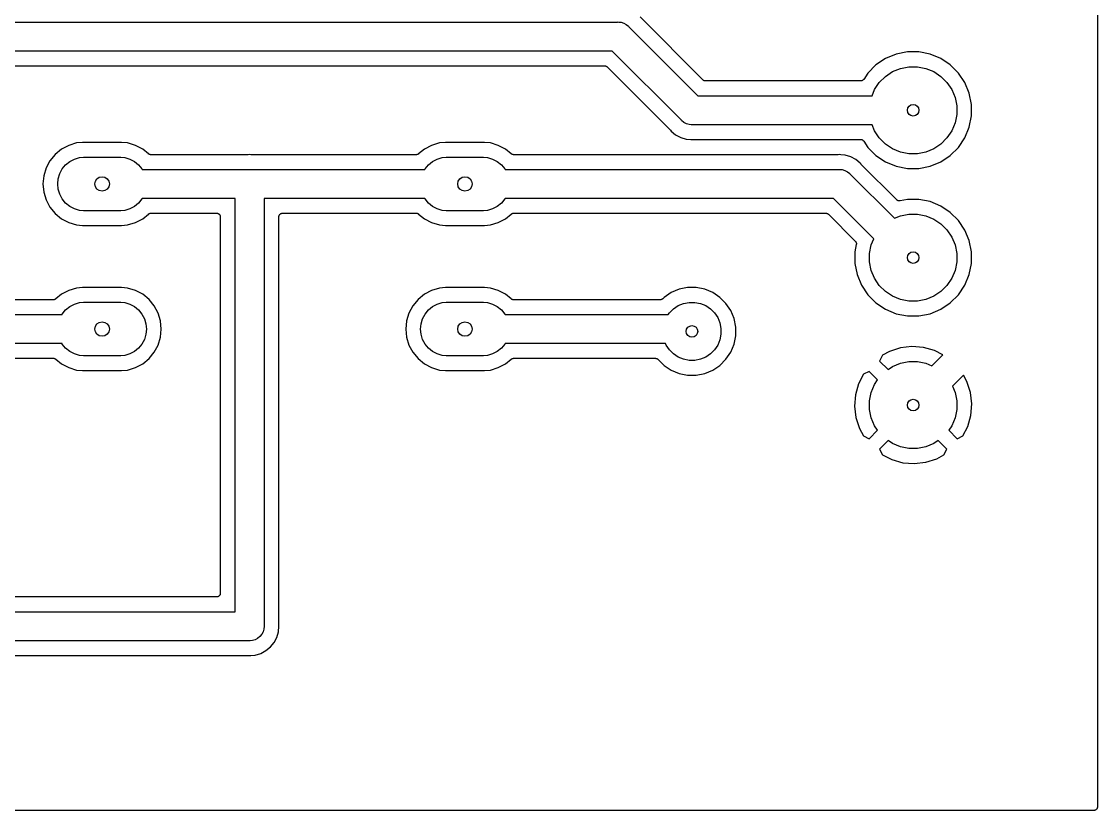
# Model space of a CAD drawing. Extents: x 4.55 to 7.45, y -4.55 to -2.5.
# Drawn here: x 5.991 to 7.45, y -4.55 to -3.48 of the extents above; entities that cross this region are included whole.
import ezdxf

# ---------------------------------------------------------------- set-up
doc = ezdxf.new("R2010")
doc.units = 0
doc.header["$MEASUREMENT"] = 0
doc.layers.add('BLACK', color=7, linetype='CONTINUOUS')

msp = doc.modelspace()

# ---------------------------------------------------------------- linework, layer by layer
at = {"layer": 'BLACK', "linetype": 'CONTINUOUS'}
for p, q in [((7.45, -2.505), (7.45, -4.545)), ((5.80097, -3.48031), (6.79903, -3.48031)), ((6.79903, -3.48031), (6.8, -3.48022)), ((6.8, -3.48022), (6.80097, -3.48031)), ((6.80097, -3.48031), (6.80386, -3.4806)), ((6.80386, -3.4806), (6.80757, -3.48173)), ((6.80757, -3.48173), (6.81099, -3.48355)), ((6.81099, -3.48355), (6.81399, -3.48601)), ((6.81399, -3.48601), (6.8146, -3.48676)), ((6.8146, -3.48676), (6.90815, -3.58031)), ((6.91497, -3.55885), (6.82961, -3.47349)), ((6.79185, -3.51969), (5.81969, -3.51969)), ((6.8854, -3.61324), (6.79185, -3.51969)), ((7.16255, -3.52994), (7.14961, -3.53859)), ((7.17694, -3.52398), (7.16255, -3.52994)), ((7.19221, -3.52094), (7.17694, -3.52398)), ((7.20779, -3.52094), (7.19221, -3.52094)), ((7.22306, -3.52398), (7.20779, -3.52094)), ((7.23745, -3.52994), (7.22306, -3.52398)), ((7.25039, -3.53859), (7.23745, -3.52994)), ((5.84469, -3.53969), (6.78149, -3.53969)), ((6.78149, -3.53969), (6.78151, -3.53969)), ((6.78151, -3.53969), (6.78151, -3.53969)), ((6.78151, -3.53969), (6.78151, -3.53969)), ((6.78151, -3.53969), (6.78156, -3.53969)), ((6.78156, -3.53969), (6.78202, -3.53974)), ((6.78202, -3.53974), (6.78248, -3.53978)), ((6.78248, -3.53978), (6.7825, -3.53979)), ((6.7825, -3.53979), (6.78253, -3.53979)), ((6.78253, -3.53979), (6.78297, -3.53993)), ((6.78297, -3.53993), (6.78341, -3.54007)), ((6.78341, -3.54007), (6.78344, -3.54008)), ((6.78344, -3.54008), (6.78346, -3.54009)), ((6.78346, -3.54009), (6.78387, -3.54031)), ((6.78387, -3.54031), (6.78427, -3.54053)), ((6.78427, -3.54053), (6.78429, -3.54055)), ((6.78429, -3.54055), (6.78432, -3.54056)), ((6.78432, -3.54056), (6.78467, -3.54086)), ((6.78467, -3.54086), (6.78503, -3.54115)), ((6.78503, -3.54115), (6.87039, -3.62651)), ((7.14961, -3.53859), (7.13859, -3.54961)), ((7.17203, -3.54767), (7.18277, -3.54321)), ((7.18277, -3.54321), (7.19418, -3.54094)), ((7.19418, -3.54094), (7.20582, -3.54094)), ((7.20582, -3.54094), (7.21723, -3.54321)), ((7.21723, -3.54321), (7.22797, -3.54767)), ((7.26141, -3.54961), (7.25039, -3.53859)), ((6.91533, -3.55914), (6.91497, -3.55885)), ((6.91568, -3.55944), (6.91533, -3.55914)), ((6.91571, -3.55945), (6.91568, -3.55944)), ((6.91573, -3.55947), (6.91571, -3.55945)), ((6.91613, -3.55969), (6.91573, -3.55947)), ((6.91654, -3.55991), (6.91613, -3.55969)), ((6.91656, -3.55992), (6.91654, -3.55991)), ((6.91659, -3.55993), (6.91656, -3.55992)), ((6.91703, -3.56007), (6.91659, -3.55993)), ((6.91747, -3.56021), (6.91703, -3.56007)), ((6.9175, -3.56021), (6.91747, -3.56021)), ((6.91752, -3.56022), (6.9175, -3.56021)), ((6.91798, -3.56026), (6.91752, -3.56022)), ((6.91844, -3.56031), (6.91798, -3.56026)), ((6.91849, -3.56031), (6.91844, -3.56031)), ((6.91851, -3.56031), (6.91849, -3.56031)), ((6.91849, -3.56031), (6.91849, -3.56031)), ((6.91849, -3.56031), (6.91849, -3.56031)), ((7.12877, -3.56031), (6.91851, -3.56031)), ((7.12923, -3.56027), (7.12877, -3.56031)), ((7.12969, -3.56023), (7.12923, -3.56027)), ((7.12971, -3.56022), (7.12969, -3.56023)), ((7.12974, -3.56022), (7.12971, -3.56022)), ((7.13018, -3.56009), (7.12974, -3.56022)), ((7.13063, -3.55996), (7.13018, -3.56009)), ((7.13065, -3.55994), (7.13063, -3.55996)), ((7.13067, -3.55994), (7.13065, -3.55994)), ((7.13108, -3.55972), (7.13067, -3.55994)), ((7.13149, -3.55951), (7.13108, -3.55972)), ((7.13151, -3.55949), (7.13149, -3.55951)), ((7.13153, -3.55948), (7.13151, -3.55949)), ((7.13189, -3.55919), (7.13153, -3.55948)), ((7.13225, -3.5589), (7.13189, -3.55919)), ((7.13227, -3.55888), (7.13225, -3.5589)), ((7.13229, -3.55886), (7.13227, -3.55888)), ((7.13258, -3.55851), (7.13229, -3.55886)), ((7.13288, -3.55815), (7.13258, -3.55851)), ((7.13291, -3.55811), (7.13288, -3.55815)), ((7.13292, -3.55809), (7.13291, -3.55811)), ((7.13291, -3.55811), (7.13291, -3.55811)), ((7.13291, -3.55811), (7.13291, -3.55811)), ((7.13859, -3.54961), (7.13292, -3.55809)), ((7.15413, -3.56235), (7.16235, -3.55413)), ((7.16235, -3.55413), (7.17203, -3.54767)), ((7.22797, -3.54767), (7.23765, -3.55413)), ((7.23765, -3.55413), (7.24587, -3.56235)), ((7.27006, -3.56255), (7.26141, -3.54961)), ((7.14423, -3.58031), (7.14767, -3.57203)), ((7.14767, -3.57203), (7.15413, -3.56235)), ((7.24587, -3.56235), (7.25233, -3.57203)), ((7.25233, -3.57203), (7.25679, -3.58277)), ((7.27602, -3.57694), (7.27006, -3.56255)), ((6.90815, -3.58031), (7.14423, -3.58031)), ((7.25679, -3.58277), (7.25906, -3.59418)), ((7.27906, -3.59221), (7.27602, -3.57694)), ((7.25906, -3.59418), (7.25906, -3.60582)), ((7.27906, -3.60779), (7.27906, -3.59221)), ((6.88601, -3.61399), (6.8854, -3.61324)), ((6.88901, -3.61645), (6.88601, -3.61399)), ((6.89243, -3.61827), (6.88901, -3.61645)), ((6.89614, -3.6194), (6.89243, -3.61827)), ((7.25679, -3.61723), (7.25233, -3.62797)), ((7.25906, -3.60582), (7.25679, -3.61723)), ((7.27602, -3.62306), (7.27906, -3.60779)), ((6.87039, -3.62651), (6.87044, -3.62656)), ((6.87044, -3.62656), (6.87057, -3.62672)), ((6.87057, -3.62672), (6.87072, -3.62687)), ((6.87072, -3.62687), (6.8718, -3.6282)), ((6.8718, -3.6282), (6.87785, -3.63316)), ((6.87785, -3.63316), (6.88474, -3.63684)), ((6.89903, -3.61969), (6.89614, -3.6194)), ((6.9, -3.61978), (6.89903, -3.61969)), ((6.89903, -3.61969), (6.89903, -3.61969)), ((6.90097, -3.61969), (6.9, -3.61978)), ((7.14423, -3.61969), (6.90097, -3.61969)), ((7.14767, -3.62797), (7.14423, -3.61969)), ((7.15413, -3.63765), (7.14767, -3.62797)), ((7.25233, -3.62797), (7.24587, -3.63765)), ((7.27006, -3.63745), (7.27602, -3.62306)), ((6.05472, -3.64763), (6.04492, -3.65286)), ((6.06536, -3.6444), (6.05472, -3.64763)), ((6.07365, -3.64358), (6.06536, -3.6444)), ((6.12635, -3.64358), (6.07365, -3.64358)), ((6.13464, -3.6444), (6.12635, -3.64358)), ((6.14528, -3.64763), (6.13464, -3.6444)), ((6.15508, -3.65286), (6.14528, -3.64763)), ((6.54685, -3.64763), (6.53705, -3.65286)), ((6.55748, -3.6444), (6.54685, -3.64763)), ((6.56577, -3.64358), (6.55748, -3.6444)), ((6.61848, -3.64358), (6.56577, -3.64358)), ((6.62677, -3.6444), (6.61848, -3.64358)), ((6.6374, -3.64763), (6.62677, -3.6444)), ((6.6472, -3.65286), (6.6374, -3.64763)), ((6.88474, -3.63684), (6.89222, -3.63911)), ((6.89222, -3.63911), (6.8983, -3.63971)), ((6.8983, -3.63971), (6.8983, -3.63971)), ((6.8983, -3.63971), (6.9, -3.63988)), ((6.9, -3.63988), (6.9017, -3.63971)), ((6.9017, -3.63971), (6.90177, -3.6397)), ((6.90177, -3.6397), (6.90198, -3.63971)), ((6.90198, -3.63971), (6.90219, -3.63969)), ((6.90219, -3.63969), (7.12877, -3.63969)), ((7.12877, -3.63969), (7.12879, -3.63969)), ((7.12879, -3.63969), (7.12879, -3.63969)), ((7.12879, -3.63969), (7.12879, -3.63969)), ((7.12879, -3.63969), (7.12884, -3.63969)), ((7.12884, -3.63969), (7.1293, -3.63974)), ((7.1293, -3.63974), (7.12976, -3.63978)), ((7.12976, -3.63978), (7.12978, -3.63979)), ((7.12978, -3.63979), (7.1298, -3.63979)), ((7.1298, -3.63979), (7.13025, -3.63993)), ((7.13025, -3.63993), (7.13069, -3.64007)), ((7.13069, -3.64007), (7.13071, -3.64008)), ((7.13071, -3.64008), (7.13074, -3.64009)), ((7.13074, -3.64009), (7.13114, -3.64031)), ((7.13114, -3.64031), (7.13155, -3.64053)), ((7.13155, -3.64053), (7.13157, -3.64055)), ((7.13157, -3.64055), (7.13159, -3.64056)), ((7.13159, -3.64056), (7.13195, -3.64086)), ((7.13195, -3.64086), (7.1323, -3.64115)), ((7.1323, -3.64115), (7.13232, -3.64117)), ((7.13232, -3.64117), (7.13234, -3.64119)), ((7.13234, -3.64119), (7.13263, -3.64155)), ((7.13263, -3.64155), (7.13292, -3.64191)), ((7.13292, -3.64191), (7.13859, -3.65039)), ((7.16235, -3.64587), (7.15413, -3.63765)), ((7.17203, -3.65233), (7.16235, -3.64587)), ((7.23765, -3.64587), (7.22797, -3.65233)), ((7.24587, -3.63765), (7.23765, -3.64587)), ((7.26141, -3.65039), (7.27006, -3.63745)), ((6.03633, -3.65991), (6.02928, -3.6685)), ((6.04492, -3.65286), (6.03633, -3.65991)), ((6.16277, -3.65918), (6.15508, -3.65286)), ((6.16296, -3.6593), (6.16277, -3.65918)), ((6.16312, -3.65944), (6.16296, -3.6593)), ((6.16336, -3.65957), (6.16312, -3.65944)), ((6.16359, -3.65972), (6.16336, -3.65957)), ((6.16379, -3.65981), (6.16359, -3.65972)), ((6.16398, -3.65991), (6.16379, -3.65981)), ((6.16424, -3.65999), (6.16398, -3.65991)), ((6.16449, -3.6601), (6.16424, -3.65999)), ((6.1647, -3.66014), (6.16449, -3.6601)), ((6.16491, -3.66021), (6.1647, -3.66014)), ((6.16518, -3.66024), (6.16491, -3.66021)), ((6.16544, -3.66029), (6.16518, -3.66024)), ((6.16566, -3.66029), (6.16544, -3.66029)), ((6.16588, -3.66031), (6.16566, -3.66029)), ((6.16595, -3.66031), (6.16588, -3.66031)), ((6.29781, -3.66031), (6.16595, -3.66031)), ((6.29801, -3.66029), (6.29781, -3.66031)), ((6.29823, -3.6603), (6.29801, -3.66029)), ((6.2983, -3.66029), (6.29823, -3.6603)), ((6.3, -3.66012), (6.2983, -3.66029)), ((6.3017, -3.66029), (6.3, -3.66012)), ((6.30192, -3.66029), (6.3017, -3.66029)), ((6.30213, -3.66031), (6.30192, -3.66029)), ((6.30219, -3.66031), (6.30213, -3.66031)), ((6.52618, -3.66031), (6.30219, -3.66031)), ((6.5264, -3.66029), (6.52618, -3.66031)), ((6.52661, -3.6603), (6.5264, -3.66029)), ((6.52688, -3.66025), (6.52661, -3.6603)), ((6.52715, -3.66022), (6.52688, -3.66025)), ((6.52736, -3.66016), (6.52715, -3.66022)), ((6.52757, -3.66012), (6.52736, -3.66016)), ((6.52782, -3.66002), (6.52757, -3.66012)), ((6.52808, -3.65994), (6.52782, -3.66002)), ((6.52828, -3.65984), (6.52808, -3.65994)), ((6.52848, -3.65976), (6.52828, -3.65984)), ((6.52871, -3.65961), (6.52848, -3.65976)), ((6.52895, -3.65948), (6.52871, -3.65961)), ((6.52911, -3.65934), (6.52895, -3.65948)), ((6.5293, -3.65922), (6.52911, -3.65934)), ((6.52935, -3.65918), (6.5293, -3.65922)), ((6.53705, -3.65286), (6.52935, -3.65918)), ((6.6549, -3.65918), (6.6472, -3.65286)), ((6.65508, -3.6593), (6.6549, -3.65918)), ((6.65525, -3.65944), (6.65508, -3.6593)), ((6.65549, -3.65957), (6.65525, -3.65944)), ((6.65571, -3.65972), (6.65549, -3.65957)), ((6.65591, -3.65981), (6.65571, -3.65972)), ((6.6561, -3.65991), (6.65591, -3.65981)), ((6.65636, -3.65999), (6.6561, -3.65991)), ((6.65661, -3.6601), (6.65636, -3.65999)), ((6.65683, -3.66014), (6.65661, -3.6601)), ((6.65703, -3.66021), (6.65683, -3.66014)), ((6.6573, -3.66024), (6.65703, -3.66021)), ((6.65757, -3.66029), (6.6573, -3.66024)), ((6.65779, -3.66029), (6.65757, -3.66029)), ((6.658, -3.66031), (6.65779, -3.66029)), ((6.65807, -3.66031), (6.658, -3.66031)), ((7.09781, -3.66031), (6.65807, -3.66031)), ((7.09801, -3.66029), (7.09781, -3.66031)), ((7.09823, -3.6603), (7.09801, -3.66029)), ((7.0983, -3.66029), (7.09823, -3.6603)), ((7.1, -3.66012), (7.0983, -3.66029)), ((7.1017, -3.66029), (7.1, -3.66012)), ((7.10778, -3.66089), (7.1017, -3.66029)), ((7.1017, -3.66029), (7.1017, -3.66029)), ((7.11526, -3.66316), (7.10778, -3.66089)), ((7.13859, -3.65039), (7.14961, -3.66141)), ((7.14961, -3.66141), (7.16255, -3.67006)), ((7.18277, -3.65679), (7.17203, -3.65233)), ((7.19418, -3.65906), (7.18277, -3.65679)), ((7.20582, -3.65906), (7.19418, -3.65906)), ((7.21723, -3.65679), (7.20582, -3.65906)), ((7.22797, -3.65233), (7.21723, -3.65679)), ((7.23745, -3.67006), (7.25039, -3.66141)), ((7.25039, -3.66141), (7.26141, -3.65039)), ((6.02928, -3.6685), (6.02404, -3.67831)), ((6.04599, -3.67967), (6.05054, -3.67412)), ((6.05054, -3.67412), (6.05609, -3.66957)), ((6.05609, -3.66957), (6.06241, -3.66619)), ((6.06241, -3.66619), (6.06928, -3.66411)), ((6.06928, -3.66411), (6.07463, -3.66358)), ((6.07463, -3.66358), (6.12537, -3.66358)), ((6.12537, -3.66358), (6.13072, -3.66411)), ((6.13072, -3.66411), (6.13759, -3.66619)), ((6.13759, -3.66619), (6.14391, -3.66957)), ((6.14391, -3.66957), (6.14946, -3.67412)), ((6.14946, -3.67412), (6.15401, -3.67967)), ((6.53812, -3.67967), (6.54267, -3.67412)), ((6.54267, -3.67412), (6.54821, -3.66957)), ((6.54821, -3.66957), (6.55454, -3.66619)), ((6.55454, -3.66619), (6.5614, -3.66411)), ((6.5614, -3.66411), (6.56675, -3.66358)), ((6.56675, -3.66358), (6.6175, -3.66358)), ((6.6175, -3.66358), (6.62285, -3.66411)), ((6.62285, -3.66411), (6.62971, -3.66619)), ((6.62971, -3.66619), (6.63604, -3.66957)), ((6.63604, -3.66957), (6.64158, -3.67412)), ((6.64158, -3.67412), (6.64614, -3.67967)), ((7.12215, -3.66684), (7.11526, -3.66316)), ((7.1282, -3.6718), (7.12215, -3.66684)), ((7.12928, -3.67313), (7.1282, -3.6718)), ((7.12943, -3.67328), (7.12928, -3.67313)), ((7.12956, -3.67344), (7.12943, -3.67328)), ((7.12961, -3.67349), (7.12956, -3.67344)), ((7.17769, -3.72157), (7.12961, -3.67349)), ((7.16255, -3.67006), (7.17694, -3.67602)), ((7.17694, -3.67602), (7.19221, -3.67906)), ((7.20779, -3.67906), (7.22306, -3.67602)), ((7.22306, -3.67602), (7.23745, -3.67006)), ((6.02082, -3.68894), (6.01973, -3.7)), ((6.02404, -3.67831), (6.02082, -3.68894)), ((6.04053, -3.69286), (6.04261, -3.686)), ((6.04261, -3.686), (6.04599, -3.67967)), ((6.15401, -3.67967), (6.15435, -3.68031)), ((6.15435, -3.68031), (6.29903, -3.68031)), ((6.29903, -3.68031), (6.3, -3.68022)), ((6.3, -3.68022), (6.30097, -3.68031)), ((6.30097, -3.68031), (6.53777, -3.68031)), ((6.53777, -3.68031), (6.53812, -3.67967)), ((6.64614, -3.67967), (6.64648, -3.68031)), ((6.64648, -3.68031), (7.09903, -3.68031)), ((7.09903, -3.68031), (7.1, -3.68022)), ((7.1, -3.68022), (7.10097, -3.68031)), ((7.10097, -3.68031), (7.10386, -3.6806)), ((7.10386, -3.6806), (7.10757, -3.68173)), ((7.10757, -3.68173), (7.11099, -3.68355)), ((7.11099, -3.68355), (7.11399, -3.68601)), ((7.11399, -3.68601), (7.1146, -3.68676)), ((7.1146, -3.68676), (7.17449, -3.74665)), ((7.19221, -3.67906), (7.20779, -3.67906)), ((6.01973, -3.7), (6.02082, -3.71106)), ((6.03982, -3.7), (6.04053, -3.69286)), ((6.04053, -3.70714), (6.03982, -3.7)), ((6.02082, -3.71106), (6.02404, -3.72169)), ((6.04261, -3.714), (6.04053, -3.70714)), ((6.04599, -3.72033), (6.04261, -3.714)), ((6.05054, -3.72588), (6.04599, -3.72033)), ((6.15401, -3.72033), (6.14946, -3.72588)), ((6.15435, -3.71969), (6.15401, -3.72033)), ((6.28031, -3.71969), (6.15435, -3.71969)), ((6.28031, -4.28031), (6.28031, -3.71969)), ((6.53777, -3.71969), (6.31969, -3.71969)), ((6.31969, -3.71969), (6.31969, -4.29903)), ((6.53812, -3.72033), (6.53777, -3.71969)), ((6.54267, -3.72588), (6.53812, -3.72033)), ((6.64614, -3.72033), (6.64158, -3.72588)), ((6.64648, -3.71969), (6.64614, -3.72033)), ((7.09185, -3.71969), (6.64648, -3.71969)), ((7.14665, -3.77449), (7.09185, -3.71969)), ((7.19221, -3.72094), (7.1822, -3.72294)), ((7.20779, -3.72094), (7.19221, -3.72094)), ((7.22306, -3.72398), (7.20779, -3.72094)), ((6.02404, -3.72169), (6.02928, -3.7315)), ((6.02928, -3.7315), (6.03633, -3.74009)), ((6.05609, -3.73043), (6.05054, -3.72588)), ((6.06241, -3.73381), (6.05609, -3.73043)), ((6.06928, -3.73589), (6.06241, -3.73381)), ((6.13759, -3.73381), (6.13072, -3.73589)), ((6.14391, -3.73043), (6.13759, -3.73381)), ((6.14946, -3.72588), (6.14391, -3.73043)), ((6.54821, -3.73043), (6.54267, -3.72588)), ((6.55454, -3.73381), (6.54821, -3.73043)), ((6.5614, -3.73589), (6.55454, -3.73381)), ((6.62971, -3.73381), (6.62285, -3.73589)), ((6.63604, -3.73043), (6.62971, -3.73381)), ((6.64158, -3.72588), (6.63604, -3.73043)), ((7.17805, -3.72186), (7.17769, -3.72157)), ((7.17841, -3.72216), (7.17805, -3.72186)), ((7.17843, -3.72217), (7.17841, -3.72216)), ((7.17845, -3.72219), (7.17843, -3.72217)), ((7.17885, -3.72241), (7.17845, -3.72219)), ((7.17926, -3.72263), (7.17885, -3.72241)), ((7.17928, -3.72264), (7.17926, -3.72263)), ((7.17931, -3.72265), (7.17928, -3.72264)), ((7.17975, -3.72278), (7.17931, -3.72265)), ((7.18019, -3.72292), (7.17975, -3.72278)), ((7.18022, -3.72293), (7.18019, -3.72292)), ((7.18024, -3.72293), (7.18022, -3.72293)), ((7.1807, -3.72298), (7.18024, -3.72293)), ((7.18116, -3.72303), (7.1807, -3.72298)), ((7.18119, -3.72303), (7.18116, -3.72303)), ((7.18121, -3.72303), (7.18119, -3.72303)), ((7.18167, -3.72299), (7.18121, -3.72303)), ((7.18213, -3.72295), (7.18167, -3.72299)), ((7.18218, -3.72294), (7.18213, -3.72295)), ((7.1822, -3.72294), (7.18218, -3.72294)), ((7.18218, -3.72294), (7.18218, -3.72294)), ((7.18218, -3.72294), (7.18218, -3.72294)), ((7.23745, -3.72994), (7.22306, -3.72398)), ((7.25039, -3.73859), (7.23745, -3.72994)), ((6.03633, -3.74009), (6.04492, -3.74714)), ((6.04492, -3.74714), (6.05472, -3.75237)), ((6.07463, -3.73642), (6.06928, -3.73589)), ((6.12537, -3.73642), (6.07463, -3.73642)), ((6.13072, -3.73589), (6.12537, -3.73642)), ((6.14528, -3.75237), (6.15508, -3.74714)), ((6.15508, -3.74714), (6.16277, -3.74082)), ((6.16277, -3.74082), (6.16283, -3.74078)), ((6.16283, -3.74078), (6.16301, -3.74066)), ((6.16301, -3.74066), (6.16318, -3.74052)), ((6.16318, -3.74052), (6.16342, -3.74039)), ((6.16342, -3.74039), (6.16365, -3.74024)), ((6.16365, -3.74024), (6.16385, -3.74016)), ((6.16385, -3.74016), (6.16404, -3.74006)), ((6.16404, -3.74006), (6.1643, -3.73998)), ((6.1643, -3.73998), (6.16455, -3.73988)), ((6.16455, -3.73988), (6.16477, -3.73984)), ((6.16477, -3.73984), (6.16498, -3.73978)), ((6.16498, -3.73978), (6.16525, -3.73975)), ((6.16525, -3.73975), (6.16551, -3.7397)), ((6.16551, -3.7397), (6.16573, -3.73971)), ((6.16573, -3.73971), (6.16595, -3.73969)), ((6.16595, -3.73969), (6.25531, -3.73969)), ((6.25531, -3.73969), (6.25535, -3.73969)), ((6.25535, -3.73969), (6.25535, -3.73969)), ((6.25535, -3.73969), (6.25535, -3.73969)), ((6.25535, -3.73969), (6.25538, -3.73969)), ((6.25538, -3.73969), (6.25585, -3.73974)), ((6.25585, -3.73974), (6.25632, -3.73979)), ((6.25632, -3.73979), (6.25634, -3.73979)), ((6.25634, -3.73979), (6.25635, -3.73979)), ((6.25635, -3.73979), (6.2568, -3.73994)), ((6.2568, -3.73994), (6.25725, -3.74008)), ((6.25725, -3.74008), (6.25727, -3.74008)), ((6.25727, -3.74008), (6.25728, -3.74009)), ((6.25728, -3.74009), (6.2577, -3.74032)), ((6.2577, -3.74032), (6.25811, -3.74054)), ((6.25811, -3.74054), (6.25812, -3.74055)), ((6.25812, -3.74055), (6.25814, -3.74056)), ((6.25814, -3.74056), (6.2585, -3.74086)), ((6.2585, -3.74086), (6.25886, -3.74116)), ((6.25886, -3.74116), (6.25887, -3.74118)), ((6.25887, -3.74118), (6.25889, -3.74119)), ((6.25889, -3.74119), (6.25918, -3.74155)), ((6.25918, -3.74155), (6.25948, -3.74192)), ((6.25948, -3.74192), (6.25949, -3.74193)), ((6.25949, -3.74193), (6.2595, -3.74195)), ((6.2595, -3.74195), (6.25972, -3.74236)), ((6.25972, -3.74236), (6.25994, -3.74278)), ((6.25994, -3.74278), (6.25994, -3.7428)), ((6.25994, -3.7428), (6.25995, -3.74281)), ((6.25995, -3.74281), (6.26008, -3.74326)), ((6.26008, -3.74326), (6.26022, -3.74371)), ((6.26022, -3.74371), (6.26022, -3.74373)), ((6.26022, -3.74373), (6.26023, -3.74375)), ((6.26023, -3.74375), (6.26027, -3.74422)), ((6.26027, -3.74422), (6.26032, -3.74469)), ((6.26032, -3.74469), (6.26031, -4.25531)), ((6.33969, -3.74462), (6.33974, -3.74415)), ((6.33969, -3.74465), (6.33969, -3.74462)), ((6.33969, -3.74465), (6.33969, -3.74465)), ((6.33969, -3.74465), (6.33969, -3.74465)), ((6.33969, -3.74469), (6.33969, -3.74465)), ((6.33969, -4.29781), (6.33969, -3.74469)), ((6.33974, -3.74415), (6.33979, -3.74368)), ((6.33979, -3.74365), (6.33994, -3.7432)), ((6.33979, -3.74366), (6.33979, -3.74365)), ((6.33979, -3.74368), (6.33979, -3.74366)), ((6.33994, -3.7432), (6.34008, -3.74275)), ((6.34008, -3.74273), (6.34009, -3.74272)), ((6.34008, -3.74275), (6.34008, -3.74273)), ((6.34009, -3.74272), (6.34032, -3.7423)), ((6.34032, -3.7423), (6.34054, -3.74189)), ((6.34054, -3.74189), (6.34055, -3.74188)), ((6.34055, -3.74188), (6.34056, -3.74186)), ((6.34056, -3.74186), (6.34086, -3.7415)), ((6.34086, -3.7415), (6.34116, -3.74114)), ((6.34116, -3.74114), (6.34118, -3.74113)), ((6.34118, -3.74113), (6.34119, -3.74111)), ((6.34119, -3.74111), (6.34155, -3.74082)), ((6.34155, -3.74082), (6.34192, -3.74052)), ((6.34192, -3.74052), (6.34193, -3.74051)), ((6.34193, -3.74051), (6.34195, -3.7405)), ((6.34195, -3.7405), (6.34236, -3.74028)), ((6.34236, -3.74028), (6.34278, -3.74006)), ((6.34278, -3.74006), (6.3428, -3.74006)), ((6.3428, -3.74006), (6.34281, -3.74005)), ((6.34281, -3.74005), (6.34326, -3.73992)), ((6.34326, -3.73992), (6.34371, -3.73978)), ((6.34371, -3.73978), (6.34373, -3.73978)), ((6.34373, -3.73978), (6.34375, -3.73977)), ((6.34375, -3.73977), (6.34422, -3.73973)), ((6.34422, -3.73973), (6.34469, -3.73969)), ((6.34469, -3.73969), (6.52618, -3.73969)), ((6.52618, -3.73969), (6.52625, -3.73969)), ((6.52625, -3.73969), (6.52647, -3.73971)), ((6.52647, -3.73971), (6.52668, -3.73971)), ((6.52668, -3.73971), (6.52695, -3.73976)), ((6.52695, -3.73976), (6.52722, -3.73979)), ((6.52722, -3.73979), (6.52743, -3.73986)), ((6.52743, -3.73986), (6.52764, -3.7399)), ((6.52764, -3.7399), (6.52789, -3.74001)), ((6.52789, -3.74001), (6.52815, -3.74009)), ((6.52815, -3.74009), (6.52834, -3.74019)), ((6.52834, -3.74019), (6.52854, -3.74028)), ((6.52854, -3.74028), (6.52877, -3.74043)), ((6.52877, -3.74043), (6.529, -3.74056)), ((6.529, -3.74056), (6.52917, -3.7407)), ((6.52917, -3.7407), (6.52935, -3.74082)), ((6.52935, -3.74082), (6.53705, -3.74714)), ((6.53705, -3.74714), (6.54685, -3.75237)), ((6.56675, -3.73642), (6.5614, -3.73589)), ((6.6175, -3.73642), (6.56675, -3.73642)), ((6.62285, -3.73589), (6.6175, -3.73642)), ((6.6374, -3.75237), (6.6472, -3.74714)), ((6.6472, -3.74714), (6.6549, -3.74082)), ((6.6549, -3.74082), (6.65495, -3.74078)), ((6.65495, -3.74078), (6.65514, -3.74066)), ((6.65514, -3.74066), (6.65531, -3.74052)), ((6.65531, -3.74052), (6.65555, -3.74039)), ((6.65555, -3.74039), (6.65577, -3.74024)), ((6.65577, -3.74024), (6.65598, -3.74016)), ((6.65598, -3.74016), (6.65617, -3.74006)), ((6.65617, -3.74006), (6.65643, -3.73998)), ((6.65643, -3.73998), (6.65668, -3.73988)), ((6.65668, -3.73988), (6.65689, -3.73984)), ((6.65689, -3.73984), (6.6571, -3.73978)), ((6.6571, -3.73978), (6.65737, -3.73975)), ((6.65737, -3.73975), (6.65764, -3.7397)), ((6.65764, -3.7397), (6.65786, -3.73971)), ((6.65786, -3.73971), (6.65807, -3.73969)), ((6.65807, -3.73969), (7.08149, -3.73969)), ((7.08149, -3.73969), (7.08151, -3.73969)), ((7.08151, -3.73969), (7.08151, -3.73969)), ((7.08151, -3.73969), (7.08151, -3.73969)), ((7.08151, -3.73969), (7.08156, -3.73969)), ((7.08156, -3.73969), (7.08202, -3.73974)), ((7.08202, -3.73974), (7.08248, -3.73978)), ((7.08248, -3.73978), (7.0825, -3.73979)), ((7.0825, -3.73979), (7.08253, -3.73979)), ((7.08253, -3.73979), (7.08297, -3.73993)), ((7.08297, -3.73993), (7.08341, -3.74007)), ((7.08341, -3.74007), (7.08344, -3.74008)), ((7.08344, -3.74008), (7.08346, -3.74009)), ((7.08346, -3.74009), (7.08387, -3.74031)), ((7.08387, -3.74031), (7.08427, -3.74053)), ((7.08427, -3.74053), (7.08429, -3.74055)), ((7.08429, -3.74055), (7.08432, -3.74056)), ((7.08432, -3.74056), (7.08467, -3.74086)), ((7.08467, -3.74086), (7.08503, -3.74115)), ((7.08503, -3.74115), (7.12157, -3.77769)), ((7.17449, -3.74665), (7.18277, -3.74321)), ((7.18277, -3.74321), (7.19418, -3.74094)), ((7.19418, -3.74094), (7.20582, -3.74094)), ((7.20582, -3.74094), (7.21723, -3.74321)), ((7.21723, -3.74321), (7.22797, -3.74767)), ((7.22797, -3.74767), (7.23765, -3.75413)), ((7.26141, -3.74961), (7.25039, -3.73859)), ((7.27006, -3.76255), (7.26141, -3.74961)), ((6.05472, -3.75237), (6.06536, -3.7556)), ((6.06536, -3.7556), (6.07365, -3.75642)), ((6.07365, -3.75642), (6.12635, -3.75642)), ((6.12635, -3.75642), (6.13464, -3.7556)), ((6.13464, -3.7556), (6.14528, -3.75237)), ((6.54685, -3.75237), (6.55748, -3.7556)), ((6.55748, -3.7556), (6.56577, -3.75642)), ((6.56577, -3.75642), (6.61848, -3.75642)), ((6.61848, -3.75642), (6.62677, -3.7556)), ((6.62677, -3.7556), (6.6374, -3.75237)), ((7.23765, -3.75413), (7.24587, -3.76235)), ((7.24587, -3.76235), (7.25233, -3.77203)), ((7.27602, -3.77694), (7.27006, -3.76255)), ((7.12157, -3.77769), (7.12158, -3.77771)), ((7.12158, -3.77771), (7.12158, -3.77771)), ((7.12158, -3.77771), (7.12158, -3.77771)), ((7.12158, -3.77771), (7.12162, -3.77774)), ((7.12162, -3.77774), (7.12191, -3.7781)), ((7.12191, -3.7781), (7.1222, -3.77846)), ((7.1222, -3.77846), (7.12221, -3.77848)), ((7.12221, -3.77848), (7.12223, -3.7785)), ((7.12223, -3.7785), (7.12244, -3.77892)), ((7.12244, -3.77892), (7.12266, -3.77933)), ((7.12266, -3.77933), (7.12266, -3.77935)), ((7.12266, -3.77935), (7.12267, -3.77937)), ((7.12267, -3.77937), (7.1228, -3.77982)), ((7.14321, -3.78277), (7.14665, -3.77449)), ((7.25233, -3.77203), (7.25679, -3.78277)), ((7.27906, -3.79221), (7.27602, -3.77694)), ((7.12294, -3.7822), (7.12094, -3.79221)), ((7.12094, -3.79221), (7.12094, -3.80779)), ((7.1228, -3.77982), (7.12294, -3.78026)), ((7.12294, -3.78026), (7.12294, -3.78028)), ((7.12294, -3.78028), (7.12295, -3.78031)), ((7.12298, -3.78174), (7.12294, -3.7822)), ((7.12295, -3.78031), (7.12299, -3.78077)), ((7.12303, -3.78128), (7.12298, -3.78174)), ((7.12299, -3.78077), (7.12303, -3.78123)), ((7.12303, -3.78123), (7.12303, -3.78125)), ((7.12303, -3.78125), (7.12303, -3.78128)), ((7.14094, -3.79418), (7.14321, -3.78277)), ((7.25679, -3.78277), (7.25906, -3.79418)), ((7.27906, -3.80779), (7.27906, -3.79221)), ((7.12094, -3.80779), (7.12398, -3.82306)), ((7.14094, -3.80582), (7.14094, -3.79418)), ((7.14321, -3.81723), (7.14094, -3.80582)), ((7.25906, -3.80582), (7.25679, -3.81723)), ((7.25906, -3.79418), (7.25906, -3.80582)), ((7.27602, -3.82306), (7.27906, -3.80779)), ((7.12398, -3.82306), (7.12994, -3.83745)), ((7.14767, -3.82797), (7.14321, -3.81723)), ((7.25679, -3.81723), (7.25233, -3.82797)), ((7.27006, -3.83745), (7.27602, -3.82306)), ((7.12994, -3.83745), (7.13859, -3.85039)), ((7.15413, -3.83765), (7.14767, -3.82797)), ((7.16235, -3.84587), (7.15413, -3.83765)), ((7.24587, -3.83765), (7.23765, -3.84587)), ((7.25233, -3.82797), (7.24587, -3.83765)), ((7.26141, -3.85039), (7.27006, -3.83745)), ((6.04492, -3.84971), (6.03723, -3.85603)), ((6.05472, -3.84448), (6.04492, -3.84971)), ((6.06536, -3.84125), (6.05472, -3.84448)), ((6.07365, -3.84043), (6.06536, -3.84125)), ((6.12635, -3.84043), (6.07365, -3.84043)), ((6.13464, -3.84125), (6.12635, -3.84043)), ((6.14528, -3.84448), (6.13464, -3.84125)), ((6.15508, -3.84971), (6.14528, -3.84448)), ((6.16367, -3.85676), (6.15508, -3.84971)), ((6.53705, -3.84971), (6.52846, -3.85676)), ((6.54685, -3.84448), (6.53705, -3.84971)), ((6.55748, -3.84125), (6.54685, -3.84448)), ((6.56577, -3.84043), (6.55748, -3.84125)), ((6.61848, -3.84043), (6.56577, -3.84043)), ((6.62677, -3.84125), (6.61848, -3.84043)), ((6.6374, -3.84448), (6.62677, -3.84125)), ((6.6472, -3.84971), (6.6374, -3.84448)), ((6.6549, -3.85603), (6.6472, -3.84971)), ((6.87188, -3.84739), (6.86215, -3.85388)), ((6.88268, -3.84291), (6.87188, -3.84739)), ((6.89415, -3.84063), (6.88268, -3.84291)), ((6.90585, -3.84063), (6.89415, -3.84063)), ((6.91732, -3.84291), (6.90585, -3.84063)), ((6.92812, -3.84739), (6.91732, -3.84291)), ((6.93785, -3.85388), (6.92812, -3.84739)), ((7.13859, -3.85039), (7.14961, -3.86141)), ((7.17203, -3.85233), (7.16235, -3.84587)), ((7.18277, -3.85679), (7.17203, -3.85233)), ((7.22797, -3.85233), (7.21723, -3.85679)), ((7.23765, -3.84587), (7.22797, -3.85233)), ((7.25039, -3.86141), (7.26141, -3.85039)), ((6.03405, -3.85717), (5.85807, -3.85717)), ((6.03427, -3.85714), (6.03405, -3.85717)), ((6.03449, -3.85715), (6.03427, -3.85714)), ((6.03475, -3.8571), (6.03449, -3.85715)), ((6.03502, -3.85707), (6.03475, -3.8571)), ((6.03523, -3.85701), (6.03502, -3.85707)), ((6.03545, -3.85697), (6.03523, -3.85701)), ((6.0357, -3.85687), (6.03545, -3.85697)), ((6.03596, -3.85679), (6.0357, -3.85687)), ((6.03615, -3.85669), (6.03596, -3.85679)), ((6.03635, -3.85661), (6.03615, -3.85669)), ((6.03658, -3.85646), (6.03635, -3.85661)), ((6.03682, -3.85633), (6.03658, -3.85646)), ((6.03699, -3.85619), (6.03682, -3.85633)), ((6.03717, -3.85607), (6.03699, -3.85619)), ((6.03723, -3.85603), (6.03717, -3.85607)), ((6.05054, -3.87097), (6.05609, -3.86642)), ((6.05609, -3.86642), (6.06241, -3.86304)), ((6.06241, -3.86304), (6.06928, -3.86096)), ((6.06928, -3.86096), (6.07463, -3.86043)), ((6.07463, -3.86043), (6.12537, -3.86043)), ((6.12537, -3.86043), (6.13072, -3.86096)), ((6.13072, -3.86096), (6.13759, -3.86304)), ((6.13759, -3.86304), (6.14391, -3.86642)), ((6.14391, -3.86642), (6.14946, -3.87097)), ((6.17072, -3.86536), (6.16367, -3.85676)), ((6.17596, -3.87516), (6.17072, -3.86536)), ((6.52141, -3.86535), (6.51617, -3.87516)), ((6.52846, -3.85676), (6.52141, -3.86535)), ((6.54267, -3.87097), (6.54821, -3.86642)), ((6.54821, -3.86642), (6.55454, -3.86304)), ((6.55454, -3.86304), (6.5614, -3.86096)), ((6.5614, -3.86096), (6.56675, -3.86043)), ((6.56675, -3.86043), (6.6175, -3.86043)), ((6.6175, -3.86043), (6.62285, -3.86096)), ((6.62285, -3.86096), (6.62971, -3.86304)), ((6.62971, -3.86304), (6.63604, -3.86642)), ((6.63604, -3.86642), (6.64158, -3.87097)), ((6.65508, -3.85615), (6.6549, -3.85603)), ((6.65525, -3.85629), (6.65508, -3.85615)), ((6.65549, -3.85642), (6.65525, -3.85629)), ((6.65571, -3.85657), (6.65549, -3.85642)), ((6.65591, -3.85666), (6.65571, -3.85657)), ((6.6561, -3.85676), (6.65591, -3.85666)), ((6.65636, -3.85684), (6.6561, -3.85676)), ((6.65661, -3.85695), (6.65636, -3.85684)), ((6.65683, -3.85699), (6.65661, -3.85695)), ((6.65703, -3.85706), (6.65683, -3.85699)), ((6.6573, -3.85709), (6.65703, -3.85706)), ((6.65757, -3.85714), (6.6573, -3.85709)), ((6.65779, -3.85714), (6.65757, -3.85714)), ((6.658, -3.85716), (6.65779, -3.85714)), ((6.65807, -3.85717), (6.658, -3.85716)), ((6.8568, -3.85717), (6.65807, -3.85717)), ((6.85726, -3.85712), (6.8568, -3.85717)), ((6.85772, -3.85708), (6.85726, -3.85712)), ((6.85775, -3.85707), (6.85772, -3.85708)), ((6.85777, -3.85707), (6.85775, -3.85707)), ((6.85821, -3.85694), (6.85777, -3.85707)), ((6.85866, -3.85681), (6.85821, -3.85694)), ((6.85868, -3.8568), (6.85866, -3.85681)), ((6.85871, -3.85679), (6.85868, -3.8568)), ((6.85911, -3.85657), (6.85871, -3.85679)), ((6.85952, -3.85636), (6.85911, -3.85657)), ((6.85955, -3.85634), (6.85952, -3.85636)), ((6.85957, -3.85633), (6.85955, -3.85634)), ((6.85993, -3.85604), (6.85957, -3.85633)), ((6.86029, -3.85575), (6.85993, -3.85604)), ((6.86032, -3.85571), (6.86029, -3.85575)), ((6.86033, -3.85571), (6.86032, -3.85571)), ((6.86032, -3.85571), (6.86032, -3.85571)), ((6.86034, -3.8557), (6.86033, -3.85571)), ((6.86215, -3.85388), (6.86034, -3.8557)), ((6.8749, -3.86942), (6.88135, -3.86511)), ((6.88135, -3.86511), (6.88852, -3.86214)), ((6.88852, -3.86214), (6.89612, -3.86063)), ((6.89612, -3.86063), (6.90388, -3.86063)), ((6.90388, -3.86063), (6.91148, -3.86214)), ((6.91148, -3.86214), (6.91865, -3.86511)), ((6.91865, -3.86511), (6.9251, -3.86942)), ((6.94612, -3.86215), (6.93785, -3.85388)), ((6.95261, -3.87188), (6.94612, -3.86215)), ((7.14961, -3.86141), (7.16255, -3.87006)), ((7.19418, -3.85906), (7.18277, -3.85679)), ((7.20582, -3.85906), (7.19418, -3.85906)), ((7.21723, -3.85679), (7.20582, -3.85906)), ((7.23745, -3.87006), (7.25039, -3.86141)), ((5.84648, -3.87717), (6.04565, -3.87717)), ((6.04565, -3.87717), (6.04599, -3.87652)), ((6.04599, -3.87652), (6.05054, -3.87097)), ((6.14946, -3.87097), (6.15401, -3.87652)), ((6.15401, -3.87652), (6.15739, -3.88285)), ((6.17918, -3.88579), (6.17596, -3.87516)), ((6.51617, -3.87516), (6.51294, -3.88579)), ((6.53474, -3.88285), (6.53812, -3.87652)), ((6.53812, -3.87652), (6.54267, -3.87097)), ((6.64158, -3.87097), (6.64614, -3.87652)), ((6.64614, -3.87652), (6.64648, -3.87717)), ((6.64648, -3.87717), (6.86791, -3.87717)), ((6.86791, -3.87717), (6.86942, -3.8749)), ((6.86942, -3.8749), (6.8749, -3.86942)), ((6.9251, -3.86942), (6.93058, -3.8749)), ((6.93058, -3.8749), (6.93489, -3.88135)), ((6.93489, -3.88135), (6.93786, -3.88852)), ((6.95709, -3.88268), (6.95261, -3.87188)), ((7.16255, -3.87006), (7.17694, -3.87602)), ((7.17694, -3.87602), (7.19221, -3.87906)), ((7.19221, -3.87906), (7.20779, -3.87906)), ((7.20779, -3.87906), (7.22306, -3.87602)), ((7.22306, -3.87602), (7.23745, -3.87006)), ((6.15739, -3.88285), (6.15947, -3.88971)), ((6.15947, -3.88971), (6.16018, -3.89685)), ((6.18027, -3.89685), (6.17918, -3.88579)), ((6.51294, -3.88579), (6.51185, -3.89685)), ((6.53195, -3.89685), (6.53265, -3.88971)), ((6.53265, -3.88971), (6.53474, -3.88285)), ((6.93786, -3.88852), (6.93937, -3.89612)), ((6.93937, -3.89612), (6.93937, -3.90388)), ((6.95937, -3.89415), (6.95709, -3.88268)), ((6.95937, -3.90585), (6.95937, -3.89415)), ((6.15947, -3.90399), (6.15739, -3.91085)), ((6.16018, -3.89685), (6.15947, -3.90399)), ((6.17596, -3.91854), (6.17918, -3.90791)), ((6.17918, -3.90791), (6.18027, -3.89685)), ((6.51185, -3.89685), (6.51294, -3.90791)), ((6.51294, -3.90791), (6.51617, -3.91854)), ((6.53265, -3.90399), (6.53195, -3.89685)), ((6.53474, -3.91085), (6.53265, -3.90399)), ((6.93937, -3.90388), (6.93786, -3.91148)), ((6.95709, -3.91732), (6.95937, -3.90585)), ((6.04565, -3.91654), (5.84648, -3.91654)), ((6.04599, -3.91718), (6.04565, -3.91654)), ((6.05054, -3.92273), (6.04599, -3.91718)), ((6.05609, -3.92728), (6.05054, -3.92273)), ((6.14946, -3.92273), (6.14391, -3.92728)), ((6.15401, -3.91718), (6.14946, -3.92273)), ((6.15739, -3.91085), (6.15401, -3.91718)), ((6.17072, -3.92835), (6.17596, -3.91854)), ((6.51617, -3.91854), (6.52141, -3.92835)), ((6.53812, -3.91718), (6.53474, -3.91085)), ((6.54267, -3.92273), (6.53812, -3.91718)), ((6.54821, -3.92728), (6.54267, -3.92273)), ((6.64158, -3.92273), (6.63604, -3.92728)), ((6.64614, -3.91718), (6.64158, -3.92273)), ((6.64648, -3.91654), (6.64614, -3.91718)), ((6.86424, -3.91654), (6.64648, -3.91654)), ((6.86511, -3.91865), (6.86424, -3.91654)), ((6.86942, -3.9251), (6.86511, -3.91865)), ((6.8749, -3.93058), (6.86942, -3.9251)), ((6.93058, -3.9251), (6.9251, -3.93058)), ((6.93489, -3.91865), (6.93058, -3.9251)), ((6.93786, -3.91148), (6.93489, -3.91865)), ((6.95261, -3.92812), (6.95709, -3.91732)), ((7.18295, -3.92241), (7.16809, -3.92725)), ((7.19841, -3.92058), (7.18295, -3.92241)), ((7.21394, -3.92179), (7.19841, -3.92058)), ((7.22893, -3.92602), (7.21394, -3.92179)), ((5.85807, -3.93654), (6.03405, -3.93654)), ((6.03405, -3.93654), (6.03412, -3.93654)), ((6.03412, -3.93654), (6.03434, -3.93656)), ((6.03434, -3.93656), (6.03456, -3.93656)), ((6.03456, -3.93656), (6.03482, -3.93661)), ((6.03482, -3.93661), (6.03509, -3.93664)), ((6.03509, -3.93664), (6.0353, -3.93671)), ((6.0353, -3.93671), (6.03551, -3.93675)), ((6.03551, -3.93675), (6.03576, -3.93686)), ((6.03576, -3.93686), (6.03602, -3.93694)), ((6.03602, -3.93694), (6.03621, -3.93704)), ((6.03621, -3.93704), (6.03641, -3.93713)), ((6.03641, -3.93713), (6.03664, -3.93728)), ((6.03664, -3.93728), (6.03688, -3.93741)), ((6.03688, -3.93741), (6.03704, -3.93755)), ((6.03704, -3.93755), (6.03723, -3.93767)), ((6.03723, -3.93767), (6.04492, -3.94399)), ((6.06241, -3.93066), (6.05609, -3.92728)), ((6.06928, -3.93274), (6.06241, -3.93066)), ((6.07463, -3.93327), (6.06928, -3.93274)), ((6.12537, -3.93327), (6.07463, -3.93327)), ((6.13072, -3.93274), (6.12537, -3.93327)), ((6.13759, -3.93066), (6.13072, -3.93274)), ((6.14391, -3.92728), (6.13759, -3.93066)), ((6.15508, -3.94399), (6.16367, -3.93694)), ((6.16367, -3.93694), (6.17072, -3.92835)), ((6.52141, -3.92835), (6.52846, -3.93694)), ((6.52846, -3.93694), (6.53705, -3.94399)), ((6.55454, -3.93066), (6.54821, -3.92728)), ((6.5614, -3.93274), (6.55454, -3.93066)), ((6.56675, -3.93327), (6.5614, -3.93274)), ((6.6175, -3.93327), (6.56675, -3.93327)), ((6.62285, -3.93274), (6.6175, -3.93327)), ((6.62971, -3.93066), (6.62285, -3.93274)), ((6.63604, -3.92728), (6.62971, -3.93066)), ((6.6472, -3.94399), (6.6549, -3.93767)), ((6.6549, -3.93767), (6.65495, -3.93763)), ((6.65495, -3.93763), (6.65514, -3.93751)), ((6.65514, -3.93751), (6.65531, -3.93737)), ((6.65531, -3.93737), (6.65555, -3.93724)), ((6.65555, -3.93724), (6.65577, -3.9371)), ((6.65577, -3.9371), (6.65598, -3.93701)), ((6.65598, -3.93701), (6.65617, -3.93691)), ((6.65617, -3.93691), (6.65643, -3.93683)), ((6.65643, -3.93683), (6.65668, -3.93673)), ((6.65668, -3.93673), (6.65689, -3.93669)), ((6.65689, -3.93669), (6.6571, -3.93663)), ((6.6571, -3.93663), (6.65737, -3.9366)), ((6.65737, -3.9366), (6.65764, -3.93655)), ((6.65764, -3.93655), (6.65786, -3.93656)), ((6.65786, -3.93656), (6.65807, -3.93654)), ((6.65807, -3.93654), (6.8505, -3.93654)), ((6.8505, -3.93654), (6.85052, -3.93654)), ((6.85052, -3.93654), (6.85052, -3.93654)), ((6.85052, -3.93654), (6.85052, -3.93654)), ((6.85052, -3.93654), (6.85057, -3.93654)), ((6.85057, -3.93654), (6.85103, -3.93659)), ((6.85103, -3.93659), (6.85149, -3.93663)), ((6.85149, -3.93663), (6.85152, -3.93664)), ((6.85152, -3.93664), (6.85154, -3.93664)), ((6.85154, -3.93664), (6.85198, -3.93678)), ((6.85198, -3.93678), (6.85242, -3.93692)), ((6.85242, -3.93692), (6.85245, -3.93693)), ((6.85245, -3.93693), (6.85247, -3.93694)), ((6.85247, -3.93694), (6.85288, -3.93716)), ((6.85288, -3.93716), (6.85328, -3.93738)), ((6.85328, -3.93738), (6.8533, -3.9374)), ((6.8533, -3.9374), (6.85333, -3.93741)), ((6.85333, -3.93741), (6.85368, -3.93771)), ((6.85368, -3.93771), (6.85404, -3.938)), ((6.85404, -3.938), (6.86215, -3.94612)), ((6.88135, -3.93489), (6.8749, -3.93058)), ((6.88852, -3.93786), (6.88135, -3.93489)), ((6.89612, -3.93937), (6.88852, -3.93786)), ((6.90388, -3.93937), (6.89612, -3.93937)), ((6.91148, -3.93786), (6.90388, -3.93937)), ((6.91865, -3.93489), (6.91148, -3.93786)), ((6.9251, -3.93058), (6.91865, -3.93489)), ((6.93785, -3.94612), (6.94612, -3.93785)), ((6.94612, -3.93785), (6.95261, -3.92812)), ((7.15826, -3.9325), (7.15442, -3.94027)), ((7.16809, -3.92725), (7.15826, -3.9325)), ((7.22551, -3.94665), (7.24034, -3.93182)), ((7.24034, -3.93182), (7.22893, -3.92602)), ((6.04492, -3.94399), (6.05472, -3.94923)), ((6.05472, -3.94923), (6.06536, -3.95245)), ((6.06536, -3.95245), (6.07365, -3.95327)), ((6.07365, -3.95327), (6.12635, -3.95327)), ((6.12635, -3.95327), (6.13464, -3.95245)), ((6.13464, -3.95245), (6.14528, -3.94923)), ((6.14528, -3.94923), (6.15508, -3.94399)), ((6.53705, -3.94399), (6.54685, -3.94923)), ((6.54685, -3.94923), (6.55748, -3.95245)), ((6.55748, -3.95245), (6.56577, -3.95327)), ((6.56577, -3.95327), (6.61848, -3.95327)), ((6.61848, -3.95327), (6.62677, -3.95245)), ((6.62677, -3.95245), (6.6374, -3.94923)), ((6.6374, -3.94923), (6.6472, -3.94399)), ((6.86215, -3.94612), (6.87188, -3.95261)), ((6.87188, -3.95261), (6.88268, -3.95709)), ((6.91732, -3.95709), (6.92812, -3.95261)), ((6.92812, -3.95261), (6.93785, -3.94612)), ((7.14027, -3.95442), (7.13255, -3.95823)), ((7.15176, -3.9659), (7.14027, -3.95442)), ((7.15442, -3.94027), (7.1659, -3.95176)), ((7.1659, -3.95176), (7.17203, -3.94767)), ((7.17203, -3.94767), (7.18277, -3.94321)), ((7.18277, -3.94321), (7.19418, -3.94094)), ((7.19418, -3.94094), (7.20582, -3.94094)), ((7.20582, -3.94094), (7.21723, -3.94321)), ((7.21723, -3.94321), (7.22551, -3.94665)), ((6.88268, -3.95709), (6.89415, -3.95937)), ((6.89415, -3.95937), (6.90585, -3.95937)), ((6.90585, -3.95937), (6.91732, -3.95709)), ((7.13255, -3.95823), (7.12602, -3.97107)), ((7.14767, -3.97203), (7.15176, -3.9659)), ((7.26822, -3.95962), (7.25335, -3.97449)), ((7.27275, -3.96809), (7.26822, -3.95962)), ((7.27759, -3.98295), (7.27275, -3.96809)), ((7.12602, -3.97107), (7.12179, -3.98606)), ((7.14094, -3.99418), (7.14321, -3.98277)), ((7.14321, -3.98277), (7.14767, -3.97203)), ((7.25335, -3.97449), (7.25679, -3.98277)), ((7.25679, -3.98277), (7.25906, -3.99418)), ((7.27942, -3.99841), (7.27759, -3.98295)), ((7.12179, -3.98606), (7.12058, -4.00159)), ((7.14094, -4.00582), (7.14094, -3.99418)), ((7.25906, -3.99418), (7.25906, -4.00582)), ((7.12058, -4.00159), (7.12241, -4.01705)), ((7.14321, -4.01723), (7.14094, -4.00582)), ((7.25906, -4.00582), (7.25679, -4.01723)), ((7.27821, -4.01394), (7.27942, -3.99841)), ((7.12241, -4.01705), (7.12725, -4.03191)), ((7.14767, -4.02797), (7.14321, -4.01723)), ((7.25679, -4.01723), (7.25233, -4.02797)), ((7.27398, -4.02893), (7.27821, -4.01394)), ((7.12725, -4.03191), (7.1325, -4.04174)), ((7.1325, -4.04174), (7.14027, -4.04558)), ((7.14027, -4.04558), (7.15176, -4.0341)), ((7.15176, -4.0341), (7.14767, -4.02797)), ((7.25233, -4.02797), (7.24824, -4.0341)), ((7.24824, -4.0341), (7.25973, -4.04558)), ((7.25973, -4.04558), (7.26745, -4.04177)), ((7.26745, -4.04177), (7.27398, -4.02893)), ((7.1659, -4.04824), (7.15442, -4.05973)), ((7.17203, -4.05233), (7.1659, -4.04824)), ((7.18277, -4.05679), (7.17203, -4.05233)), ((7.22797, -4.05233), (7.21723, -4.05679)), ((7.2341, -4.04824), (7.22797, -4.05233)), ((7.24558, -4.05973), (7.2341, -4.04824)), ((7.15442, -4.05973), (7.15823, -4.06745)), ((7.15823, -4.06745), (7.17107, -4.07398)), ((7.19418, -4.05906), (7.18277, -4.05679)), ((7.20582, -4.05906), (7.19418, -4.05906)), ((7.21723, -4.05679), (7.20582, -4.05906)), ((7.23191, -4.07275), (7.24174, -4.0675)), ((7.24174, -4.0675), (7.24558, -4.05973)), ((7.17107, -4.07398), (7.18606, -4.07821)), ((7.18606, -4.07821), (7.20159, -4.07942)), ((7.20159, -4.07942), (7.21705, -4.07759)), ((7.21705, -4.07759), (7.23191, -4.07275)), ((6.25531, -4.26031), (5.23481, -4.26031)), ((6.25578, -4.26027), (6.25531, -4.26031)), ((6.25625, -4.26023), (6.25578, -4.26027)), ((6.25627, -4.26022), (6.25625, -4.26023)), ((6.25629, -4.26022), (6.25627, -4.26022)), ((6.25674, -4.26008), (6.25629, -4.26022)), ((6.25719, -4.25995), (6.25674, -4.26008)), ((6.2572, -4.25994), (6.25719, -4.25995)), ((6.25722, -4.25994), (6.2572, -4.25994)), ((6.25764, -4.25972), (6.25722, -4.25994)), ((6.25805, -4.2595), (6.25764, -4.25972)), ((6.25807, -4.25949), (6.25805, -4.2595)), ((6.25808, -4.25948), (6.25807, -4.25949)), ((6.25845, -4.25918), (6.25808, -4.25948)), ((6.25881, -4.25889), (6.25845, -4.25918)), ((6.25882, -4.25887), (6.25881, -4.25889)), ((6.25884, -4.25886), (6.25882, -4.25887)), ((6.25914, -4.2585), (6.25884, -4.25886)), ((6.25944, -4.25814), (6.25914, -4.2585)), ((6.25945, -4.25812), (6.25944, -4.25814)), ((6.25946, -4.25811), (6.25945, -4.25812)), ((6.25968, -4.2577), (6.25946, -4.25811)), ((6.25991, -4.25728), (6.25968, -4.2577)), ((6.25992, -4.25727), (6.25991, -4.25728)), ((6.26006, -4.2568), (6.25992, -4.25725)), ((6.25992, -4.25725), (6.25992, -4.25727)), ((6.26021, -4.25635), (6.26006, -4.2568)), ((6.26026, -4.25585), (6.26021, -4.25632)), ((6.26021, -4.25632), (6.26021, -4.25634)), ((6.26021, -4.25634), (6.26021, -4.25635)), ((6.26031, -4.25538), (6.26026, -4.25585)), ((6.26031, -4.25531), (6.26031, -4.25535)), ((6.26031, -4.25535), (6.26031, -4.25535)), ((6.26031, -4.25535), (6.26031, -4.25535)), ((6.26031, -4.25535), (6.26031, -4.25538)), ((5.22473, -4.28031), (6.28031, -4.28031)), ((6.3194, -4.30386), (6.31827, -4.30757)), ((6.31978, -4.3), (6.3194, -4.30386)), ((6.31969, -4.29903), (6.31978, -4.3)), ((6.33911, -4.30778), (6.33988, -4.3)), ((6.33971, -4.29801), (6.33969, -4.29781)), ((6.3397, -4.29823), (6.33971, -4.29801)), ((6.33971, -4.2983), (6.3397, -4.29823)), ((6.33988, -4.3), (6.33971, -4.2983)), ((6.30386, -4.3194), (6.30097, -4.31969)), ((6.30757, -4.31827), (6.30386, -4.3194)), ((6.31099, -4.31645), (6.30757, -4.31827)), ((6.31399, -4.31399), (6.31099, -4.31645)), ((6.31645, -4.31099), (6.31399, -4.31399)), ((6.31827, -4.30757), (6.31645, -4.31099)), ((6.33316, -4.32215), (6.33684, -4.31526)), ((6.33684, -4.31526), (6.33911, -4.30778)), ((6.29903, -4.31969), (5.22473, -4.31969)), ((6.3, -4.31978), (6.29903, -4.31969)), ((6.30097, -4.31969), (6.3, -4.31978)), ((6.31526, -4.33684), (6.32215, -4.33316)), ((6.32215, -4.33316), (6.3282, -4.3282)), ((6.3282, -4.3282), (6.33316, -4.32215)), ((5.23481, -4.33969), (6.29781, -4.33969)), ((6.29781, -4.33969), (6.29787, -4.33969)), ((6.29787, -4.33969), (6.29808, -4.33971)), ((6.29808, -4.33971), (6.2983, -4.33971)), ((6.2983, -4.33971), (6.3, -4.33988)), ((6.3, -4.33988), (6.3017, -4.33971)), ((6.3017, -4.33971), (6.30171, -4.33971)), ((6.30171, -4.33971), (6.30778, -4.33911)), ((6.30778, -4.33911), (6.31526, -4.33684)), ((7.445, -4.55), (4.555, -4.55)), ((7.44547, -4.54995), (7.445, -4.55)), ((7.44594, -4.54991), (7.44547, -4.54995)), ((7.44595, -4.54991), (7.44594, -4.54991)), ((7.44597, -4.5499), (7.44595, -4.54991)), ((7.44642, -4.54977), (7.44597, -4.5499)), ((7.44687, -4.54964), (7.44642, -4.54977)), ((7.44689, -4.54963), (7.44687, -4.54964)), ((7.44691, -4.54962), (7.44689, -4.54963)), ((7.44732, -4.5494), (7.44691, -4.54962)), ((7.44774, -4.54918), (7.44732, -4.5494)), ((7.44775, -4.54917), (7.44774, -4.54918)), ((7.44777, -4.54916), (7.44775, -4.54917)), ((7.44813, -4.54887), (7.44777, -4.54916)), ((7.4485, -4.54857), (7.44813, -4.54887)), ((7.44851, -4.54856), (7.4485, -4.54857)), ((7.44852, -4.54855), (7.44851, -4.54856)), ((7.44882, -4.54818), (7.44852, -4.54855)), ((7.44913, -4.54782), (7.44882, -4.54818)), ((7.44915, -4.5478), (7.44913, -4.54781)), ((7.44913, -4.54781), (7.44913, -4.54782)), ((7.44937, -4.54738), (7.44915, -4.5478)), ((7.4496, -4.54697), (7.44937, -4.54738)), ((7.44961, -4.54694), (7.4496, -4.54695)), ((7.4496, -4.54695), (7.4496, -4.54697)), ((7.44975, -4.54649), (7.44961, -4.54694)), ((7.44989, -4.54604), (7.44975, -4.54649)), ((7.4499, -4.54601), (7.44989, -4.54602)), ((7.44989, -4.54602), (7.44989, -4.54604)), ((7.44995, -4.54554), (7.4499, -4.54601)), ((7.45, -4.54507), (7.44995, -4.54554)), ((7.45, -4.545), (7.45, -4.54503)), ((7.45, -4.54503), (7.45, -4.54503)), ((7.45, -4.54503), (7.45, -4.54504)), ((7.45, -4.54504), (7.45, -4.54507))]:
    msp.add_line(p, q, dxfattribs=at)
at = {"layer": 'BLACK'}
for centre, radius in [((7.2, -3.6), 0.00787), ((6.1, -3.7), 0.00984), ((6.59213, -3.7), 0.00984), ((7.2, -3.8), 0.00787), ((6.1, -3.89685), 0.00984), ((6.59213, -3.89685), 0.00984), ((6.9, -3.9), 0.00787), ((7.2, -4), 0.00787)]:
    msp.add_circle(centre, radius, dxfattribs=at)

doc.saveas('drawing.dxf')
